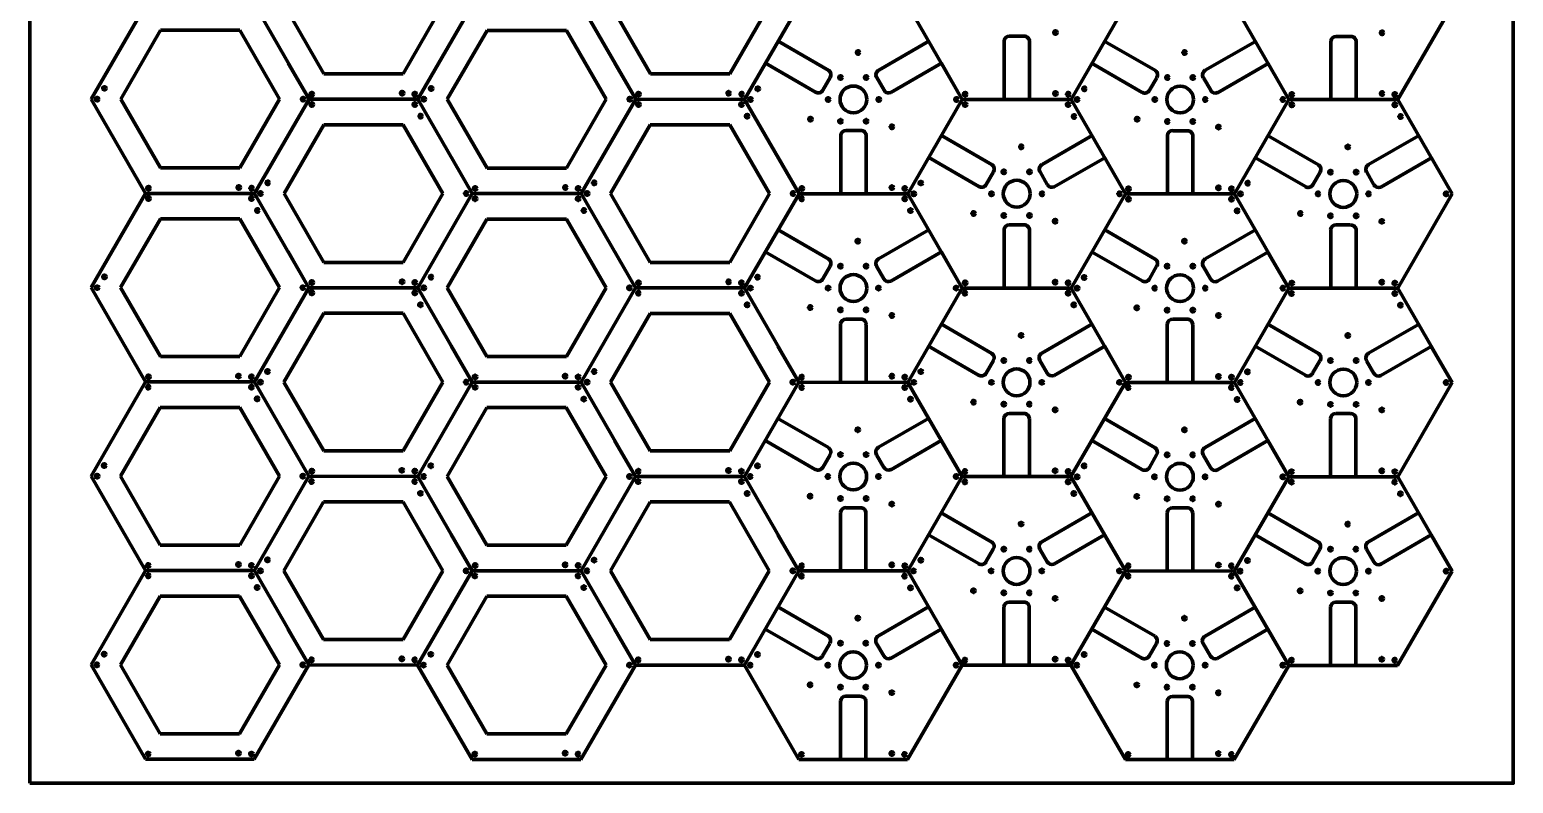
# Model space of a CAD drawing. Header units: millimetres. Extents: x -610 to 610, y -1219 to 1219.
# Drawn here: x -610 to 610, y -1219 to -600 of the extents above; entities that cross this region are included whole.
import ezdxf

# ---------------------------------------------------------------- set-up
doc = ezdxf.new("R2010")
doc.units = ezdxf.units.MM
doc.layers.add('Layer1', color=7, linetype='Continuous')

msp = doc.modelspace()

# ---------------------------------------------------------------- linework, layer by layer
at = {"layer": 'Layer1', "color": 150, "lineweight": 211, "ltscale": 25.4}
for p, q in [((-514.2, -579.5), (-559, -656.9)), ((-424.7, -579.5), (-380, -657)), ((-380, -657), (-424.7, -579.5)), ((-400.6, -579.5), (-367.9, -636.1)), ((-302.6, -636.1), (-270, -579.5)), ((-245.8, -579.6), (-290.6, -657)), ((-290.6, -657), (-245.8, -579.6)), ((-156.3, -579.6), (-111.6, -657.1)), ((-111.6, -657.1), (-156.3, -579.6)), ((-132.1, -579.7), (-99.5, -636.2)), ((-34.2, -636.2), (-1.6, -579.7)), ((22.6, -579.7), (-22.1, -657.2)), ((-22.1, -657.2), (22.6, -579.7)), ((156.8, -657.2), (112.1, -579.7)), ((112.1, -579.7), (156.8, -657.2)), ((246.3, -657.3), (291, -579.8)), ((291, -579.8), (246.3, -657.3)), ((425.2, -657.4), (380.5, -579.8)), ((380.5, -579.8), (425.2, -657.4)), ((514.7, -657.4), (559.5, -579.9)), ((-502.2, -600.4), (-534.8, -657)), ((-436.9, -600.4), (-502.2, -600.4)), ((-404.2, -657), (-436.9, -600.4)), ((-233.7, -600.5), (-266.4, -657.1)), ((-168.4, -600.5), (-233.7, -600.5)), ((-135.8, -657.1), (-168.4, -600.5)), ((-367.9, -636.1), (-302.6, -636.1)), ((-99.5, -636.2), (-34.2, -636.2)), ((-559, -656.9), (-514.3, -734.4)), ((-534.8, -657), (-502.2, -713.5)), ((-436.9, -713.5), (-404.2, -657)), ((-380, -657), (-424.8, -734.5)), ((-424.8, -734.5), (-380, -657)), ((-380, -657), (-290.6, -657)), ((-290.6, -657), (-380, -657)), ((-290.6, -657), (-245.9, -734.5)), ((-245.9, -734.5), (-290.6, -657)), ((-266.4, -657.1), (-233.7, -713.6)), ((-168.4, -713.6), (-135.8, -657.1)), ((-111.6, -657.1), (-156.4, -734.6)), ((-156.4, -734.6), (-111.6, -657.1)), ((-111.6, -657.1), (-22.1, -657.2)), ((-22.1, -657.2), (-111.6, -657.1)), ((-22.1, -657.2), (22.6, -734.7)), ((22.6, -734.7), (-22.1, -657.2)), ((112, -734.7), (156.8, -657.2)), ((156.8, -657.2), (112, -734.7)), ((156.8, -657.2), (246.3, -657.3)), ((246.3, -657.3), (156.8, -657.2)), ((291, -734.8), (246.3, -657.3)), ((246.3, -657.3), (291, -734.8)), ((380.5, -734.8), (425.2, -657.4)), ((425.2, -657.4), (380.5, -734.8)), ((425.2, -657.4), (514.7, -657.4)), ((514.7, -657.4), (425.2, -657.4)), ((559.4, -734.9), (514.7, -657.4)), ((-368, -678), (-400.6, -734.5)), ((-302.7, -678), (-368, -678)), ((-270, -734.5), (-302.7, -678)), ((-99.6, -678.1), (-132.2, -734.6)), ((-34.3, -678.1), (-99.6, -678.1)), ((-1.6, -734.6), (-34.3, -678.1)), ((-502.2, -713.5), (-436.9, -713.5)), ((-233.7, -713.6), (-168.4, -713.6)), ((-514.3, -734.4), (-559, -811.9)), ((-514.3, -734.4), (-424.8, -734.5)), ((-424.8, -734.5), (-514.3, -734.4)), ((-424.8, -734.5), (-380.1, -812)), ((-380.1, -812), (-424.8, -734.5)), ((-400.6, -734.5), (-368, -791.1)), ((-302.7, -791.1), (-270, -734.5)), ((-245.9, -734.5), (-290.6, -812)), ((-290.6, -812), (-245.9, -734.5)), ((-245.9, -734.5), (-156.4, -734.6)), ((-156.4, -734.6), (-245.9, -734.5)), ((-156.4, -734.6), (-111.7, -812.1)), ((-111.7, -812.1), (-156.4, -734.6)), ((-132.2, -734.6), (-99.6, -791.2)), ((-34.3, -791.2), (-1.6, -734.6)), ((22.6, -734.7), (-22.2, -812.1)), ((-22.2, -812.1), (22.6, -734.7)), ((22.6, -734.7), (112, -734.7)), ((112, -734.7), (22.6, -734.7)), ((156.7, -812.2), (112, -734.7)), ((112, -734.7), (156.7, -812.2)), ((246.2, -812.2), (291, -734.8)), ((291, -734.8), (246.2, -812.2)), ((291, -734.8), (380.5, -734.8)), ((380.5, -734.8), (291, -734.8)), ((425.2, -812.3), (380.5, -734.8)), ((380.5, -734.8), (425.2, -812.3)), ((514.6, -812.4), (559.4, -734.9)), ((-502.2, -755.4), (-534.9, -811.9)), ((-436.9, -755.4), (-502.2, -755.4)), ((-404.3, -811.9), (-436.9, -755.4)), ((-233.8, -755.5), (-266.4, -812.1)), ((-168.5, -755.5), (-233.8, -755.5)), ((-135.9, -812.1), (-168.5, -755.5)), ((-368, -791.1), (-302.7, -791.1)), ((-99.6, -791.2), (-34.3, -791.2)), ((-559, -811.9), (-514.3, -889.4)), ((-534.9, -811.9), (-502.2, -868.5)), ((-436.9, -868.5), (-404.3, -811.9)), ((-380.1, -812), (-424.9, -889.4)), ((-424.9, -889.4), (-380.1, -812)), ((-380.1, -812), (-290.6, -812)), ((-290.6, -812), (-380.1, -812)), ((-290.6, -812), (-245.9, -889.5)), ((-245.9, -889.5), (-290.6, -812)), ((-266.4, -812.1), (-233.8, -868.6)), ((-168.5, -868.6), (-135.9, -812.1)), ((-111.7, -812.1), (-156.5, -889.6)), ((-156.5, -889.6), (-111.7, -812.1)), ((-111.7, -812.1), (-22.2, -812.1)), ((-22.2, -812.1), (-111.7, -812.1)), ((-22.2, -812.1), (22.5, -889.6)), ((22.5, -889.6), (-22.2, -812.1)), ((112, -889.7), (156.7, -812.2)), ((156.7, -812.2), (112, -889.7)), ((156.7, -812.2), (246.2, -812.2)), ((246.2, -812.2), (156.7, -812.2)), ((290.9, -889.8), (246.2, -812.2)), ((246.2, -812.2), (290.9, -889.8)), ((380.4, -889.8), (425.2, -812.3)), ((425.2, -812.3), (380.4, -889.8)), ((425.2, -812.3), (514.6, -812.4)), ((514.6, -812.4), (425.2, -812.3)), ((559.3, -889.9), (514.6, -812.4)), ((-368, -832.9), (-400.7, -889.5)), ((-302.8, -832.9), (-368, -832.9)), ((-270.1, -889.5), (-302.8, -832.9)), ((-99.6, -833.1), (-132.3, -889.6)), ((-34.3, -833.1), (-99.6, -833.1)), ((-1.7, -889.6), (-34.3, -833.1)), ((-502.2, -868.5), (-436.9, -868.5)), ((-233.8, -868.6), (-168.5, -868.6)), ((-514.3, -889.4), (-559.1, -966.9)), ((-514.3, -889.4), (-424.9, -889.4)), ((-424.9, -889.4), (-514.3, -889.4)), ((-424.9, -889.4), (-380.2, -966.9)), ((-380.2, -966.9), (-424.9, -889.4)), ((-400.7, -889.5), (-368, -946)), ((-302.8, -946), (-270.1, -889.5)), ((-245.9, -889.5), (-290.7, -967)), ((-290.7, -967), (-245.9, -889.5)), ((-245.9, -889.5), (-156.5, -889.6)), ((-156.5, -889.6), (-245.9, -889.5)), ((-156.5, -889.6), (-111.7, -967.1)), ((-111.7, -967.1), (-156.5, -889.6)), ((-132.3, -889.6), (-99.6, -946.1)), ((-34.3, -946.1), (-1.7, -889.6)), ((22.5, -889.6), (-22.3, -967.1)), ((-22.3, -967.1), (22.5, -889.6)), ((22.5, -889.6), (112, -889.7)), ((112, -889.7), (22.5, -889.6)), ((156.7, -967.2), (112, -889.7)), ((112, -889.7), (156.7, -967.2)), ((246.1, -967.2), (290.9, -889.8)), ((290.9, -889.8), (246.1, -967.2)), ((290.9, -889.8), (380.4, -889.8)), ((380.4, -889.8), (290.9, -889.8)), ((425.1, -967.3), (380.4, -889.8)), ((380.4, -889.8), (425.1, -967.3)), ((514.6, -967.3), (559.3, -889.9)), ((-502.3, -910.4), (-534.9, -966.9)), ((-437, -910.4), (-502.3, -910.4)), ((-404.4, -966.9), (-437, -910.4)), ((-233.9, -910.5), (-266.5, -967)), ((-168.6, -910.5), (-233.9, -910.5)), ((-135.9, -967), (-168.6, -910.5)), ((-368, -946), (-302.8, -946)), ((-99.6, -946.1), (-34.3, -946.1)), ((-559.1, -966.9), (-514.4, -1044.4)), ((-534.9, -966.9), (-502.3, -1023.5)), ((-437, -1023.5), (-404.4, -966.9)), ((-380.2, -966.9), (-424.9, -1044.4)), ((-424.9, -1044.4), (-380.2, -966.9)), ((-380.2, -966.9), (-290.7, -967)), ((-290.7, -967), (-380.2, -966.9)), ((-290.7, -967), (-246, -1044.5)), ((-246, -1044.5), (-290.7, -967)), ((-266.5, -967), (-233.9, -1023.6)), ((-168.6, -1023.6), (-135.9, -967)), ((-111.7, -967.1), (-156.5, -1044.5)), ((-156.5, -1044.5), (-111.7, -967.1)), ((-111.7, -967.1), (-22.3, -967.1)), ((-22.3, -967.1), (-111.7, -967.1)), ((-22.3, -967.1), (22.4, -1044.6)), ((22.4, -1044.6), (-22.3, -967.1)), ((111.9, -1044.6), (156.7, -967.2)), ((156.7, -967.2), (111.9, -1044.6)), ((156.7, -967.2), (246.1, -967.2)), ((246.1, -967.2), (156.7, -967.2)), ((290.8, -1044.7), (246.1, -967.2)), ((246.1, -967.2), (290.8, -1044.7)), ((380.3, -1044.8), (425.1, -967.3)), ((425.1, -967.3), (380.3, -1044.8)), ((425.1, -967.3), (514.6, -967.3)), ((514.6, -967.3), (425.1, -967.3)), ((559.3, -1044.8), (514.6, -967.3)), ((-368.1, -987.9), (-400.8, -1044.5)), ((-302.8, -987.9), (-368.1, -987.9)), ((-270.2, -1044.5), (-302.8, -987.9)), ((-99.7, -988), (-132.3, -1044.6)), ((-34.4, -988), (-99.7, -988)), ((-1.8, -1044.6), (-34.4, -988)), ((-502.3, -1023.5), (-437, -1023.5)), ((-233.9, -1023.6), (-168.6, -1023.6)), ((-514.4, -1044.4), (-559.2, -1121.8)), ((-514.4, -1044.4), (-424.9, -1044.4)), ((-424.9, -1044.4), (-514.4, -1044.4)), ((-424.9, -1044.4), (-380.2, -1121.9)), ((-380.2, -1121.9), (-424.9, -1044.4)), ((-400.8, -1044.5), (-368.1, -1101)), ((-302.8, -1101), (-270.2, -1044.5)), ((-246, -1044.5), (-290.8, -1122)), ((-290.8, -1122), (-246, -1044.5)), ((-246, -1044.5), (-156.5, -1044.5)), ((-156.5, -1044.5), (-246, -1044.5)), ((-156.5, -1044.5), (-111.8, -1122)), ((-111.8, -1122), (-156.5, -1044.5)), ((-132.3, -1044.6), (-99.7, -1101.1)), ((-34.4, -1101.1), (-1.8, -1044.6)), ((22.4, -1044.6), (-22.3, -1122.1)), ((-22.3, -1122.1), (22.4, -1044.6)), ((22.4, -1044.6), (111.9, -1044.6)), ((111.9, -1044.6), (22.4, -1044.6)), ((156.6, -1122.2), (111.9, -1044.6)), ((111.9, -1044.6), (156.6, -1122.2)), ((246.1, -1122.2), (290.8, -1044.7)), ((290.8, -1044.7), (246.1, -1122.2)), ((290.8, -1044.7), (380.3, -1044.8)), ((380.3, -1044.8), (290.8, -1044.7)), ((425, -1122.3), (380.3, -1044.8)), ((380.3, -1044.8), (425, -1122.3)), ((514.5, -1122.3), (559.3, -1044.8)), ((-502.4, -1065.3), (-535, -1121.9)), ((-437.1, -1065.3), (-502.4, -1065.3)), ((-404.4, -1121.9), (-437.1, -1065.3)), ((-233.9, -1065.5), (-266.6, -1122)), ((-168.6, -1065.5), (-233.9, -1065.5)), ((-136, -1122), (-168.6, -1065.5)), ((-368.1, -1101), (-302.8, -1101)), ((-99.7, -1101.1), (-34.4, -1101.1)), ((-559.2, -1121.8), (-514.5, -1199.3)), ((-535, -1121.9), (-502.4, -1178.4)), ((-437.1, -1178.4), (-404.4, -1121.9)), ((-425, -1199.4), (-380.2, -1121.9)), ((-380.2, -1121.9), (-290.8, -1122)), ((-290.8, -1122), (-246.1, -1199.5)), ((-266.6, -1122), (-233.9, -1178.5)), ((-168.6, -1178.5), (-136, -1122)), ((-156.6, -1199.5), (-111.8, -1122)), ((-111.8, -1122), (-22.3, -1122.1)), ((-22.3, -1122.1), (22.4, -1199.6)), ((111.8, -1199.6), (156.6, -1122.2)), ((156.6, -1122.2), (246.1, -1122.2)), ((246.1, -1122.2), (290.8, -1199.7)), ((380.3, -1199.7), (425, -1122.3)), ((425, -1122.3), (514.5, -1122.3)), ((-502.4, -1178.4), (-437.1, -1178.4)), ((-233.9, -1178.5), (-168.6, -1178.5)), ((-514.5, -1199.3), (-425, -1199.4)), ((-246.1, -1199.5), (-156.6, -1199.5)), ((22.4, -1199.6), (111.8, -1199.6)), ((290.8, -1199.7), (380.3, -1199.7))]:
    msp.add_line(p, q, dxfattribs=at)
at = {"layer": 'Layer1', "color": 3, "lineweight": 211, "ltscale": 25.4}
for p, q in [((47, -633.4), (5.5, -609.4)), ((129.2, -609.4), (88.1, -633.2)), ((191.1, -609.2), (191.1, -657.3)), ((207.6, -605.3), (195.6, -605.3)), ((315.5, -633.5), (273.9, -609.5)), ((397.7, -609.5), (356.5, -633.3)), ((459.5, -609.4), (459.5, -657.4)), ((476, -605.4), (464, -605.4)), ((212, -657.3), (212, -609.8)), ((480.4, -657.4), (480.4, -609.9)), ((-397.2, -627.3), (-380, -657)), ((-128.8, -627.4), (-111.6, -657.1)), ((-5, -627.5), (36.1, -651.2)), ((98.1, -651.5), (139.7, -627.5)), ((139.7, -627.5), (156.8, -657.2)), ((263.4, -627.6), (304.6, -651.4)), ((366.5, -651.7), (408.1, -627.7)), ((408.1, -627.7), (425.2, -657.4)), ((42.2, -649.6), (48.2, -639.2)), ((86.5, -639.2), (92.5, -649.6)), ((310.6, -649.7), (316.6, -639.4)), ((354.9, -639.4), (360.9, -649.7)), ((56.9, -686.7), (56.9, -734.7)), ((73.3, -682.8), (61.4, -682.8)), ((77.8, -734.7), (77.8, -687.2)), ((181.2, -710.9), (139.6, -686.9)), ((263.4, -687), (222.3, -710.7)), ((325.3, -686.8), (325.3, -734.8)), ((341.8, -682.9), (329.8, -682.9)), ((346.2, -734.8), (346.2, -687.3)), ((449.6, -711.1), (408.1, -687.1)), ((531.8, -687.1), (490.7, -710.8)), ((-263, -704.9), (-245.9, -734.5)), ((5.4, -705), (22.6, -734.7)), ((129.2, -705), (170.3, -728.8)), ((232.3, -729.1), (273.9, -705.1)), ((273.8, -705.1), (291, -734.8)), ((397.6, -705.2), (438.7, -728.9)), ((500.7, -729.2), (542.3, -705.2)), ((542.3, -705.2), (559.4, -734.9)), ((176.4, -727.2), (182.4, -716.8)), ((220.7, -716.8), (226.6, -727.2)), ((444.8, -727.3), (450.8, -716.9)), ((489.1, -716.9), (495.1, -727.3)), ((47, -788.4), (5.4, -764.4)), ((129.2, -764.4), (88, -788.1)), ((191.1, -764.2), (191.1, -812.2)), ((207.5, -760.3), (195.5, -760.3)), ((212, -812.2), (212, -764.7)), ((315.4, -788.5), (273.8, -764.5)), ((397.6, -764.5), (356.5, -788.3)), ((459.5, -764.3), (459.5, -812.3)), ((475.9, -760.4), (464, -760.4)), ((480.4, -812.4), (480.4, -764.9)), ((-397.2, -782.3), (-380.1, -812)), ((-128.8, -782.4), (-111.7, -812.1)), ((-5.1, -782.5), (36.1, -806.2)), ((98, -806.5), (139.6, -782.5)), ((139.6, -782.5), (156.7, -812.2)), ((263.4, -782.6), (304.5, -806.3)), ((366.5, -806.6), (408, -782.6)), ((408, -782.6), (425.2, -812.3)), ((42.1, -804.6), (48.1, -794.2)), ((86.4, -794.2), (92.4, -804.6)), ((310.6, -804.7), (316.5, -794.3)), ((354.8, -794.3), (360.8, -804.7)), ((73.3, -837.7), (61.3, -837.7)), ((341.7, -837.8), (329.7, -837.8)), ((56.8, -841.6), (56.8, -889.7)), ((77.7, -889.7), (77.7, -842.2)), ((181.1, -865.9), (139.6, -841.9)), ((263.3, -841.9), (222.2, -865.7)), ((325.2, -841.8), (325.2, -889.8)), ((346.1, -889.8), (346.1, -842.3)), ((449.6, -866), (408, -842)), ((531.8, -842.1), (490.6, -865.8)), ((-263.1, -859.8), (-245.9, -889.5)), ((5.3, -859.9), (22.5, -889.6)), ((129.1, -860), (170.2, -883.8)), ((232.2, -884.1), (273.8, -860.1)), ((273.8, -860.1), (290.9, -889.8)), ((397.5, -860.1), (438.7, -883.9)), ((500.6, -884.2), (542.2, -860.2)), ((542.2, -860.2), (559.3, -889.9)), ((176.3, -882.1), (182.3, -871.8)), ((220.6, -871.8), (226.6, -882.1)), ((444.7, -882.2), (450.7, -871.9)), ((489, -871.9), (495, -882.3)), ((46.9, -943.3), (5.3, -919.3)), ((129.1, -919.4), (88, -943.1)), ((191, -919.2), (191, -967.2)), ((207.4, -915.3), (195.5, -915.3)), ((211.9, -967.2), (211.9, -919.7)), ((315.3, -943.5), (273.7, -919.5)), ((397.5, -919.5), (356.4, -943.2)), ((459.4, -919.3), (459.4, -967.3)), ((475.9, -915.4), (463.9, -915.4)), ((480.3, -967.3), (480.3, -919.8)), ((-397.3, -937.3), (-380.2, -966.9)), ((-128.9, -937.4), (-111.7, -967.1)), ((-5.1, -937.4), (36, -961.2)), ((98, -961.5), (139.5, -937.5)), ((139.5, -937.5), (156.7, -967.2)), ((263.3, -937.6), (304.4, -961.3)), ((366.4, -961.6), (408, -937.6)), ((407.9, -937.6), (425.1, -967.3)), ((42.1, -959.6), (48.1, -949.2)), ((86.3, -949.2), (92.3, -959.6)), ((310.5, -959.7), (316.5, -949.3)), ((354.8, -949.3), (360.8, -959.7)), ((56.7, -996.6), (56.7, -1044.6)), ((73.2, -992.7), (61.2, -992.7)), ((77.6, -1044.6), (77.6, -997.1)), ((181.1, -1020.9), (139.5, -996.9)), ((263.3, -996.9), (222.1, -1020.7)), ((325.2, -996.7), (325.2, -1044.7)), ((341.6, -992.8), (329.6, -992.8)), ((346.1, -1044.8), (346.1, -997.3)), ((449.5, -1021), (407.9, -997)), ((531.7, -997), (490.6, -1020.8)), ((-263.1, -1014.8), (-246, -1044.5)), ((5.3, -1014.9), (22.4, -1044.6)), ((129, -1015), (170.2, -1038.7)), ((232.1, -1039), (273.7, -1015)), ((273.7, -1015), (290.8, -1044.7)), ((397.5, -1015.1), (438.6, -1038.8)), ((500.6, -1039.1), (542.1, -1015.1)), ((542.1, -1015.1), (559.3, -1044.8)), ((176.2, -1037.1), (182.2, -1026.7)), ((220.5, -1026.7), (226.5, -1037.1)), ((444.7, -1037.2), (450.7, -1026.8)), ((488.9, -1026.9), (494.9, -1037.2)), ((207.4, -1070.2), (195.4, -1070.2)), ((475.8, -1070.4), (463.8, -1070.4)), ((46.8, -1098.3), (5.3, -1074.3)), ((129, -1074.3), (87.9, -1098.1)), ((190.9, -1074.2), (190.9, -1122.2)), ((211.8, -1122.2), (211.8, -1074.7)), ((315.3, -1098.4), (273.7, -1074.4)), ((397.4, -1074.5), (356.3, -1098.2)), ((459.3, -1074.3), (459.3, -1122.3)), ((480.2, -1122.3), (480.2, -1074.8)), ((-397.4, -1092.2), (-380.2, -1121.9)), ((-129, -1092.3), (-111.8, -1122)), ((-5.2, -1092.4), (35.9, -1116.2)), ((97.9, -1116.5), (139.5, -1092.5)), ((139.5, -1092.5), (156.6, -1122.2)), ((263.2, -1092.5), (304.3, -1116.3)), ((366.3, -1116.6), (407.9, -1092.6)), ((407.9, -1092.6), (425, -1122.3)), ((42, -1114.5), (48, -1104.2)), ((86.3, -1104.2), (92.3, -1114.5)), ((310.4, -1114.6), (316.4, -1104.3)), ((354.7, -1104.3), (360.7, -1114.7)), ((56.7, -1151.6), (56.7, -1199.6)), ((73.1, -1147.7), (61.2, -1147.7)), ((77.6, -1199.6), (77.6, -1152.1)), ((325.1, -1151.7), (325.1, -1199.7)), ((341.6, -1147.8), (329.6, -1147.8)), ((346, -1199.7), (346, -1152.2))]:
    msp.add_line(p, q, dxfattribs=at)
at = {"layer": 'Layer1', "color": 150, "lineweight": 211, "ltscale": 25.4}
msp.add_polyline3d([(-609.6, -1219.2, 0), (-609.6, 1219.2, 0), (609.6, 1219.2, 0), (609.6, -1219.2, 0), (-609.6, -1219.2, 0)], dxfattribs=at)
at = {"layer": 'Layer1', "color": 3, "lineweight": 211, "ltscale": 25.4}
for centre, radius in [((233.3, -602.3), 1.5), ((501.7, -602.4), 1.5), ((71.1, -618.6), 1.5), ((339.5, -618.7), 1.5), ((56.8, -639.2), 1.5), ((77.8, -639.2), 1.5), ((325.3, -639.3), 1.5), ((346.3, -639.3), 1.5), ((-554.1, -657), 1.5), ((-548.2, -648.1), 1.5), ((-384.9, -657), 1.5), ((-377.7, -652.8), 1.5), ((-303.6, -652.1), 1.5), ((-293, -652.8), 1.5), ((-285.7, -657.1), 1.5), ((-279.7, -648.3), 1.5), ((-116.5, -657.1), 1.5), ((-109.3, -652.9), 1.5), ((-35.2, -652.2), 1.5), ((-24.5, -652.9), 1.5), ((-17.2, -657.2), 1.5), ((-11.3, -648.4), 1.5), ((46.6, -657.2), 1.5), ((67.3, -657.2), 11), ((88.1, -657.2), 1.5), ((151.9, -657.2), 1.5), ((159.2, -653), 1.5), ((233.3, -652.3), 1.5), ((243.9, -653), 1.5), ((251.2, -657.3), 1.5), ((257.1, -648.5), 1.5), ((315, -657.3), 1.5), ((335.8, -657.3), 11), ((356.5, -657.3), 1.5), ((420.3, -657.3), 1.5), ((427.6, -653.1), 1.5), ((501.7, -652.4), 1.5), ((512.3, -653.1), 1.5), ((-377.8, -661.3), 1.5), ((-293, -661.3), 1.5), ((-288.3, -670.9), 1.5), ((-109.3, -661.4), 1.5), ((-24.6, -661.4), 1.5), ((-19.9, -671), 1.5), ((159.1, -661.5), 1.5), ((243.8, -661.5), 1.5), ((248.6, -671.2), 1.5), ((427.5, -661.6), 1.5), ((512.2, -661.6), 1.5), ((517, -671.3), 1.5), ((32, -673.4), 1.5), ((56.8, -675.2), 1.5), ((77.8, -675.2), 1.5), ((99, -679.7), 1.5), ((300.4, -673.5), 1.5), ((325.3, -675.3), 1.5), ((346.3, -675.3), 1.5), ((367.4, -679.9), 1.5), ((205.3, -696.2), 1.5), ((473.7, -696.3), 1.5), ((191, -716.7), 1.5), ((212, -716.7), 1.5), ((459.4, -716.9), 1.5), ((480.4, -716.9), 1.5), ((-511.9, -730.2), 1.5), ((-437.8, -729.5), 1.5), ((-427.2, -730.2), 1.5), ((-414, -725.7), 1.5), ((-243.5, -730.3), 1.5), ((-169.4, -729.6), 1.5), ((-158.8, -730.3), 1.5), ((-145.6, -725.8), 1.5), ((24.9, -730.4), 1.5), ((99, -729.7), 1.5), ((109.6, -730.4), 1.5), ((122.8, -725.9), 1.5), ((201.5, -734.7), 11), ((293.3, -730.6), 1.5), ((367.4, -729.9), 1.5), ((378.1, -730.6), 1.5), ((391.3, -726), 1.5), ((469.9, -734.9), 11), ((-512, -738.7), 1.5), ((-427.3, -738.7), 1.5), ((-419.9, -734.5), 1.5), ((-250.8, -734.5), 1.5), ((-243.6, -738.8), 1.5), ((-158.8, -738.8), 1.5), ((-151.5, -734.6), 1.5), ((17.7, -734.6), 1.5), ((24.8, -738.9), 1.5), ((109.6, -738.9), 1.5), ((116.9, -734.7), 1.5), ((180.7, -734.7), 1.5), ((222.3, -734.7), 1.5), ((286.1, -734.7), 1.5), ((293.3, -739.1), 1.5), ((378, -739.1), 1.5), ((385.4, -734.9), 1.5), ((449.1, -734.9), 1.5), ((490.7, -734.9), 1.5), ((554.5, -734.9), 1.5), ((-422.5, -748.4), 1.5), ((-154.1, -748.5), 1.5), ((114.3, -748.6), 1.5), ((166.1, -750.9), 1.5), ((191, -752.7), 1.5), ((212, -752.7), 1.5), ((233.2, -757.3), 1.5), ((382.7, -748.7), 1.5), ((434.6, -751), 1.5), ((459.4, -752.9), 1.5), ((480.4, -752.9), 1.5), ((501.6, -757.4), 1.5), ((71, -773.6), 1.5), ((339.4, -773.7), 1.5), ((-548.2, -803.1), 1.5), ((-279.8, -803.2), 1.5), ((-11.4, -803.3), 1.5), ((56.8, -794.2), 1.5), ((67.3, -812.2), 11), ((77.8, -794.2), 1.5), ((257, -803.5), 1.5), ((325.2, -794.3), 1.5), ((335.7, -812.3), 11), ((346.2, -794.3), 1.5), ((-554.1, -811.9), 1.5), ((-385, -811.9), 1.5), ((-377.8, -807.7), 1.5), ((-377.8, -816.2), 1.5), ((-303.6, -807), 1.5), ((-293.1, -816.2), 1.5), ((-293, -807.7), 1.5), ((-285.7, -812.1), 1.5), ((-116.6, -812.1), 1.5), ((-109.4, -816.4), 1.5), ((-109.3, -807.9), 1.5), ((-35.2, -807.2), 1.5), ((-24.7, -816.4), 1.5), ((-24.6, -807.9), 1.5), ((-17.3, -812.2), 1.5), ((46.5, -812.2), 1.5), ((88, -812.2), 1.5), ((151.8, -812.2), 1.5), ((159, -816.5), 1.5), ((159.1, -808), 1.5), ((233.2, -807.3), 1.5), ((243.8, -808), 1.5), ((243.8, -816.5), 1.5), ((251.1, -812.3), 1.5), ((314.9, -812.3), 1.5), ((356.5, -812.3), 1.5), ((420.3, -812.3), 1.5), ((427.4, -816.6), 1.5), ((427.5, -808.1), 1.5), ((501.6, -807.4), 1.5), ((512.2, -808.1), 1.5), ((512.2, -816.6), 1.5), ((-288.4, -825.9), 1.5), ((-19.9, -826), 1.5), ((31.9, -828.3), 1.5), ((56.8, -830.2), 1.5), ((77.8, -830.2), 1.5), ((248.5, -826.1), 1.5), ((300.3, -828.5), 1.5), ((325.2, -830.3), 1.5), ((346.2, -830.3), 1.5), ((516.9, -826.2), 1.5), ((99, -834.7), 1.5), ((367.4, -834.8), 1.5), ((205.2, -851.1), 1.5), ((473.6, -851.2), 1.5), ((190.9, -871.7), 1.5), ((211.9, -871.7), 1.5), ((459.4, -871.8), 1.5), ((480.4, -871.8), 1.5), ((-512, -885.2), 1.5), ((-437.9, -884.5), 1.5), ((-427.3, -885.2), 1.5), ((-420, -889.5), 1.5), ((-414.1, -880.7), 1.5), ((-250.8, -889.5), 1.5), ((-243.6, -885.3), 1.5), ((-169.5, -884.6), 1.5), ((-158.8, -885.3), 1.5), ((-151.5, -889.6), 1.5), ((-145.6, -880.8), 1.5), ((17.6, -889.6), 1.5), ((24.8, -885.4), 1.5), ((99, -884.7), 1.5), ((109.6, -885.4), 1.5), ((116.9, -889.7), 1.5), ((122.8, -880.9), 1.5), ((180.7, -889.7), 1.5), ((201.4, -889.7), 11), ((222.2, -889.7), 1.5), ((286, -889.7), 1.5), ((293.3, -885.5), 1.5), ((367.4, -884.8), 1.5), ((378, -885.5), 1.5), ((385.3, -889.8), 1.5), ((391.2, -881), 1.5), ((449.1, -889.8), 1.5), ((469.9, -889.8), 11), ((490.6, -889.8), 1.5), ((554.4, -889.8), 1.5), ((-512.1, -893.7), 1.5), ((-427.3, -893.7), 1.5), ((-422.6, -903.3), 1.5), ((-243.6, -893.8), 1.5), ((-158.9, -893.8), 1.5), ((-154.2, -903.4), 1.5), ((24.8, -893.9), 1.5), ((109.5, -893.9), 1.5), ((114.2, -903.6), 1.5), ((293.2, -894), 1.5), ((377.9, -894), 1.5), ((382.7, -903.7), 1.5), ((166.1, -905.9), 1.5), ((190.9, -907.7), 1.5), ((211.9, -907.7), 1.5), ((233.1, -912.3), 1.5), ((434.5, -906), 1.5), ((459.4, -907.8), 1.5), ((480.4, -907.8), 1.5), ((501.6, -912.4), 1.5), ((70.9, -928.6), 1.5), ((339.4, -928.7), 1.5), ((56.7, -949.1), 1.5), ((77.7, -949.1), 1.5), ((325.1, -949.3), 1.5), ((346.1, -949.3), 1.5), ((-548.3, -958.1), 1.5), ((-377.8, -962.7), 1.5), ((-303.7, -962), 1.5), ((-293.1, -962.7), 1.5), ((-279.9, -958.2), 1.5), ((-109.4, -962.8), 1.5), ((-35.3, -962.1), 1.5), ((-24.7, -962.8), 1.5), ((-11.5, -958.3), 1.5), ((67.2, -967.1), 11), ((159, -963), 1.5), ((233.1, -962.3), 1.5), ((243.8, -963), 1.5), ((257, -958.4), 1.5), ((335.6, -967.3), 11), ((427.4, -963.1), 1.5), ((501.6, -962.4), 1.5), ((512.2, -963.1), 1.5), ((-554.2, -966.9), 1.5), ((-385.1, -966.9), 1.5), ((-377.9, -971.2), 1.5), ((-293.2, -971.2), 1.5), ((-285.8, -967), 1.5), ((-116.7, -967), 1.5), ((-109.5, -971.3), 1.5), ((-24.7, -971.3), 1.5), ((-17.4, -967.1), 1.5), ((46.4, -967.1), 1.5), ((88, -967.1), 1.5), ((151.8, -967.1), 1.5), ((159, -971.5), 1.5), ((243.7, -971.5), 1.5), ((251.1, -967.3), 1.5), ((314.8, -967.3), 1.5), ((356.4, -967.3), 1.5), ((420.2, -967.3), 1.5), ((427.4, -971.6), 1.5), ((512.1, -971.6), 1.5), ((-288.4, -980.9), 1.5), ((-20, -981), 1.5), ((31.8, -983.3), 1.5), ((56.7, -985.1), 1.5), ((77.7, -985.1), 1.5), ((248.4, -981.1), 1.5), ((300.3, -983.4), 1.5), ((325.1, -985.3), 1.5), ((346.1, -985.3), 1.5), ((516.8, -981.2), 1.5), ((98.9, -989.7), 1.5), ((367.3, -989.8), 1.5), ((205.1, -1006.1), 1.5), ((473.5, -1006.2), 1.5), ((-414.1, -1035.6), 1.5), ((-145.7, -1035.7), 1.5), ((122.7, -1035.9), 1.5), ((190.9, -1026.7), 1.5), ((201.4, -1044.7), 11), ((211.9, -1026.7), 1.5), ((391.1, -1036), 1.5), ((459.3, -1026.8), 1.5), ((469.8, -1044.8), 11), ((480.3, -1026.8), 1.5), ((-512.1, -1040.1), 1.5), ((-512.1, -1048.6), 1.5), ((-438, -1039.4), 1.5), ((-427.4, -1048.6), 1.5), ((-427.3, -1040.1), 1.5), ((-420, -1044.5), 1.5), ((-250.9, -1044.5), 1.5), ((-243.7, -1048.8), 1.5), ((-243.6, -1040.3), 1.5), ((-169.5, -1039.6), 1.5), ((-159, -1048.8), 1.5), ((-158.9, -1040.3), 1.5), ((-151.6, -1044.6), 1.5), ((17.5, -1044.6), 1.5), ((24.7, -1048.9), 1.5), ((24.8, -1040.4), 1.5), ((98.9, -1039.7), 1.5), ((109.4, -1048.9), 1.5), ((109.5, -1040.4), 1.5), ((116.8, -1044.7), 1.5), ((180.6, -1044.7), 1.5), ((222.2, -1044.7), 1.5), ((285.9, -1044.7), 1.5), ((293.1, -1049), 1.5), ((293.2, -1040.5), 1.5), ((367.3, -1039.8), 1.5), ((377.9, -1040.5), 1.5), ((377.9, -1049), 1.5), ((385.2, -1044.8), 1.5), ((449, -1044.8), 1.5), ((490.6, -1044.8), 1.5), ((554.4, -1044.8), 1.5), ((-422.7, -1058.3), 1.5), ((-154.2, -1058.4), 1.5), ((114.2, -1058.5), 1.5), ((166, -1060.9), 1.5), ((382.6, -1058.6), 1.5), ((434.4, -1061), 1.5), ((190.9, -1062.7), 1.5), ((211.9, -1062.7), 1.5), ((233.1, -1067.2), 1.5), ((459.3, -1062.8), 1.5), ((480.3, -1062.8), 1.5), ((501.5, -1067.3), 1.5), ((70.9, -1083.5), 1.5), ((339.3, -1083.6), 1.5), ((56.6, -1104.1), 1.5), ((77.6, -1104.1), 1.5), ((325, -1104.2), 1.5), ((346, -1104.2), 1.5), ((-554.3, -1121.9), 1.5), ((-548.4, -1113.1), 1.5), ((-385.1, -1121.9), 1.5), ((-377.9, -1117.7), 1.5), ((-303.8, -1117), 1.5), ((-293.2, -1117.7), 1.5), ((-285.9, -1122), 1.5), ((-280, -1113.2), 1.5), ((-116.7, -1122), 1.5), ((-109.5, -1117.8), 1.5), ((-35.4, -1117.1), 1.5), ((-24.7, -1117.8), 1.5), ((-17.4, -1122.1), 1.5), ((-11.5, -1113.3), 1.5), ((46.3, -1122.1), 1.5), ((67.1, -1122.1), 11), ((87.9, -1122.1), 1.5), ((151.7, -1122.1), 1.5), ((159, -1117.9), 1.5), ((233.1, -1117.2), 1.5), ((243.7, -1117.9), 1.5), ((251, -1122.2), 1.5), ((256.9, -1113.4), 1.5), ((314.8, -1122.2), 1.5), ((335.5, -1122.2), 11), ((356.3, -1122.2), 1.5), ((420.1, -1122.2), 1.5), ((427.4, -1118), 1.5), ((501.5, -1117.3), 1.5), ((512.1, -1118), 1.5), ((31.8, -1138.3), 1.5), ((56.6, -1140.1), 1.5), ((77.6, -1140.1), 1.5), ((98.8, -1144.7), 1.5), ((300.2, -1138.4), 1.5), ((325, -1140.2), 1.5), ((346, -1140.2), 1.5), ((367.2, -1144.8), 1.5), ((-512.1, -1195.1), 1.5), ((-438, -1194.4), 1.5), ((-427.4, -1195.1), 1.5), ((-243.7, -1195.2), 1.5), ((-169.6, -1194.5), 1.5), ((-159, -1195.2), 1.5), ((24.7, -1195.4), 1.5), ((98.8, -1194.7), 1.5), ((109.4, -1195.4), 1.5), ((293.1, -1195.5), 1.5), ((367.2, -1194.8), 1.5), ((377.9, -1195.5), 1.5)]:
    msp.add_circle(centre, radius, dxfattribs=at)
for centre, radius, start, end in [((195.4, -609.7), 4.33, 87.8934, 174.585), ((207.7, -609.6), 4.3, 358.0014, 91.9986), ((463.9, -609.8), 4.33, 87.8934, 174.585), ((476.1, -609.7), 4.3, 358.0014, 91.9986), ((44.5, -636.9), 4.33, 327.8934, 54.585), ((90.1, -637), 4.3, 118.0014, 211.9986), ((312.9, -637), 4.33, 327.8934, 54.585), ((358.5, -637.1), 4.3, 118.0014, 211.9986), ((38.4, -647.6), 4.3, 238.0014, 331.9986), ((96.3, -647.6), 4.33, 207.8934, 294.585), ((306.8, -647.7), 4.3, 238.0014, 331.9986), ((364.7, -647.7), 4.33, 207.8934, 294.585), ((61.2, -687.1), 4.33, 87.8934, 174.585), ((73.5, -687), 4.3, 358.0014, 91.9986), ((329.6, -687.2), 4.33, 87.8934, 174.585), ((341.9, -687.2), 4.3, 358.0014, 91.9986), ((178.7, -714.5), 4.33, 327.8934, 54.585), ((224.3, -714.5), 4.3, 118.0014, 211.9986), ((447.1, -714.6), 4.33, 327.8934, 54.585), ((492.7, -714.6), 4.3, 118.0014, 211.9986), ((172.6, -725.1), 4.3, 238.0014, 331.9986), ((230.5, -725.1), 4.33, 207.8934, 294.585), ((441, -725.3), 4.3, 238.0014, 331.9986), ((498.9, -725.3), 4.33, 207.8934, 294.585), ((195.4, -764.6), 4.33, 87.8934, 174.585), ((207.7, -764.6), 4.3, 358.0014, 91.9986), ((463.8, -764.7), 4.33, 87.8934, 174.585), ((476.1, -764.7), 4.3, 358.0014, 91.9986), ((44.5, -791.9), 4.33, 327.8934, 54.585), ((90.1, -791.9), 4.3, 118.0014, 211.9986), ((312.9, -792), 4.33, 327.8934, 54.585), ((358.5, -792.1), 4.3, 118.0014, 211.9986), ((38.3, -802.6), 4.3, 238.0014, 331.9986), ((96.2, -802.6), 4.33, 207.8934, 294.585), ((306.8, -802.7), 4.3, 238.0014, 331.9986), ((364.6, -802.7), 4.33, 207.8934, 294.585), ((61.1, -842.1), 4.33, 87.8934, 174.585), ((73.4, -842), 4.3, 358.0014, 91.9986), ((329.5, -842.2), 4.33, 87.8934, 174.585), ((341.8, -842.1), 4.3, 358.0014, 91.9986), ((178.6, -869.4), 4.33, 327.8934, 54.585), ((224.2, -869.5), 4.3, 118.0014, 211.9986), ((447.1, -869.6), 4.33, 327.8934, 54.585), ((492.7, -869.6), 4.3, 118.0014, 211.9986), ((172.5, -880.1), 4.3, 238.0014, 331.9986), ((230.4, -880.1), 4.33, 207.8934, 294.585), ((440.9, -880.2), 4.3, 238.0014, 331.9986), ((498.8, -880.2), 4.33, 207.8934, 294.585), ((195.3, -919.6), 4.33, 87.8934, 174.585), ((207.6, -919.6), 4.3, 358.0014, 91.9986), ((463.7, -919.7), 4.33, 87.8934, 174.585), ((476, -919.7), 4.3, 358.0014, 91.9986), ((44.4, -946.9), 4.33, 327.8934, 54.585), ((90, -946.9), 4.3, 118.0014, 211.9986), ((312.8, -947), 4.33, 327.8934, 54.585), ((358.4, -947), 4.3, 118.0014, 211.9986), ((38.3, -957.5), 4.3, 238.0014, 331.9986), ((96.2, -957.5), 4.33, 207.8934, 294.585), ((306.7, -957.7), 4.3, 238.0014, 331.9986), ((364.6, -957.7), 4.33, 207.8934, 294.585), ((61.1, -997), 4.33, 87.8934, 174.585), ((73.3, -997), 4.3, 358.0014, 91.9986), ((329.5, -997.1), 4.33, 87.8934, 174.585), ((341.8, -997.1), 4.3, 358.0014, 91.9986), ((178.6, -1024.4), 4.33, 327.8934, 54.585), ((224.2, -1024.5), 4.3, 118.0014, 211.9986), ((447, -1024.5), 4.33, 327.8934, 54.585), ((492.6, -1024.6), 4.3, 118.0014, 211.9986), ((172.5, -1035.1), 4.3, 238.0014, 331.9986), ((230.3, -1035.1), 4.33, 207.8934, 294.585), ((440.9, -1035.2), 4.3, 238.0014, 331.9986), ((498.8, -1035.2), 4.33, 207.8934, 294.585), ((195.2, -1074.6), 4.33, 87.8934, 174.585), ((207.5, -1074.5), 4.3, 358.0014, 91.9986), ((463.7, -1074.7), 4.33, 87.8934, 174.585), ((475.9, -1074.7), 4.3, 358.0014, 91.9986), ((44.3, -1101.8), 4.33, 327.8934, 54.585), ((89.9, -1101.9), 4.3, 118.0014, 211.9986), ((312.7, -1102), 4.33, 327.8934, 54.585), ((358.3, -1102), 4.3, 118.0014, 211.9986), ((38.2, -1112.5), 4.3, 238.0014, 331.9986), ((96.1, -1112.5), 4.33, 207.8934, 294.585), ((306.6, -1112.6), 4.3, 238.0014, 331.9986), ((364.5, -1112.6), 4.33, 207.8934, 294.585), ((61, -1152), 4.33, 87.8934, 174.585), ((73.3, -1152), 4.3, 358.0014, 91.9986), ((329.4, -1152.1), 4.33, 87.8934, 174.585), ((341.7, -1152.1), 4.3, 358.0014, 91.9986)]:
    msp.add_arc(centre, radius, start, end, dxfattribs=at)

doc.saveas('drawing.dxf')
